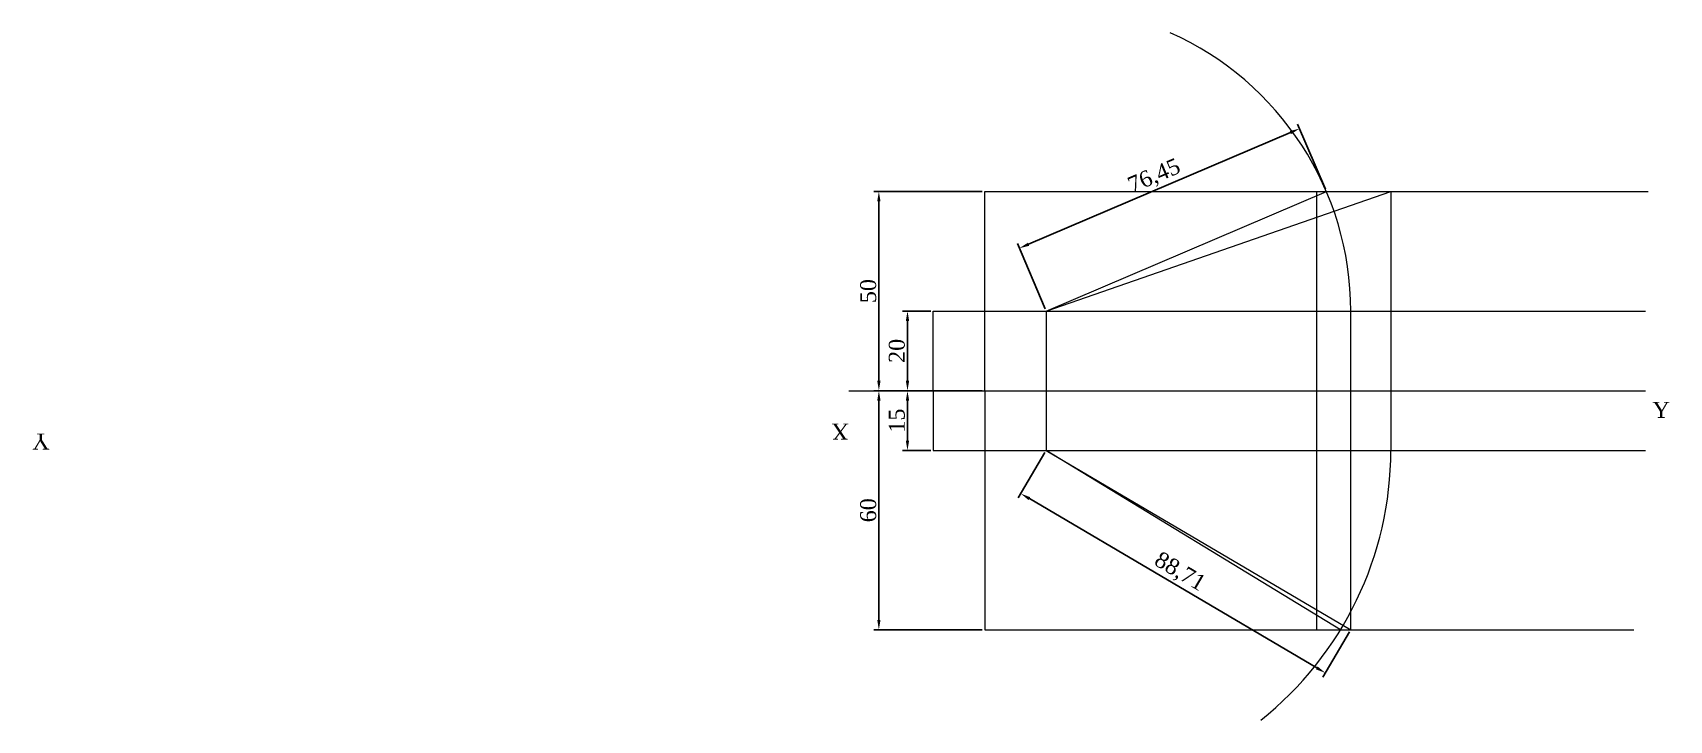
# Paper-space layout 'Layout8' of a CAD drawing. Header units: millimetres. Extents: x -168 to 243, y 15 to 187.
import ezdxf

# ---------------------------------------------------------------- set-up
doc = ezdxf.new("R2010")
doc.units = ezdxf.units.MM
doc.layers.add('Projection line', color=5, linetype='Continuous', lineweight=5)
doc.layers.add('X Y line', color=1, linetype='Continuous', lineweight=15)
doc.styles.get("Standard").update_dxf_attribs({"font": 'times.ttf', "height": 4})
doc.dimstyles.new('ISO-25', dxfattribs={"dimtxt": 4, "dimasz": 2.5, "dimexe": 1.25, "dimexo": 0.625, "dimtad": 1, "dimtoh": 1, "dimtxsty": 'Standard', "dimcen": 2.5, "dimadec": 0, "dimazin": 0, "dimtfac": 1, "dimtmove": 0, "dimatfit": 3, "dimfxl": 1, "dimarcsym": 0})

# ---------------------------------------------------------------- blocks, each defined once
blk = doc.blocks.new('*D48')
at = {"layer": 'Defpoints', "color": 0, "transparency": 16777216}
for p in [(51.58, 117.55), (58.04, 117.55), (58.04, 97.55)]:
    blk.add_point(p, dxfattribs=at)
at = {"layer": 'Projection line', "color": 0, "lineweight": -2, "transparency": 16777216}
for p, q in [((57.42, 117.55), (50.33, 117.55)), ((51.58, 100.05), (51.58, 115.05)), ((57.42, 97.55), (50.33, 97.55))]:
    blk.add_line(p, q, dxfattribs=at)
at = {"layer": 'Projection line', "color": 0, "transparency": 16777216}
for points in [[(51.17, 115.05), (52, 115.05), (51.58, 117.55)], [(51.17, 100.05), (52, 100.05), (51.58, 97.55)]]:
    blk.add_solid(points, dxfattribs=at)
at = {"layer": 'Projection line', "color": 0, "transparency": 16777216, "insert": (48.92, 107.55), "char_height": 4, "attachment_point": 5, "rotation": 90}
blk.add_mtext('20', dxfattribs=at)
blk = doc.blocks.new('*D49')
at = {"layer": 'Defpoints', "color": 0, "transparency": 16777216}
for p in [(58.04, 97.55), (51.58, 82.55), (58.04, 82.55)]:
    blk.add_point(p, dxfattribs=at)
at = {"layer": 'Projection line', "color": 0, "lineweight": -2, "transparency": 16777216}
for p, q in [((57.42, 97.55), (50.33, 97.55)), ((51.58, 95.05), (51.58, 85.05)), ((57.42, 82.55), (50.33, 82.55))]:
    blk.add_line(p, q, dxfattribs=at)
at = {"layer": 'Projection line', "color": 0, "transparency": 16777216}
for points in [[(51.17, 95.05), (52, 95.05), (51.58, 97.55)], [(51.17, 85.05), (52, 85.05), (51.58, 82.55)]]:
    blk.add_solid(points, dxfattribs=at)
at = {"layer": 'Projection line', "color": 0, "transparency": 16777216, "insert": (48.92, 90.05), "char_height": 4, "attachment_point": 5, "rotation": 90}
blk.add_mtext('15', dxfattribs=at)
blk = doc.blocks.new('*D50')
at = {"layer": 'Defpoints', "color": 0, "transparency": 16777216}
for p in [(44.4, 147.55), (70.96, 147.55), (70.96, 97.55)]:
    blk.add_point(p, dxfattribs=at)
at = {"layer": 'Projection line', "color": 0, "lineweight": -2, "transparency": 16777216}
for p, q in [((70.34, 147.55), (43.15, 147.55)), ((44.4, 100.05), (44.4, 145.05)), ((70.34, 97.55), (43.15, 97.55))]:
    blk.add_line(p, q, dxfattribs=at)
at = {"layer": 'Projection line', "color": 0, "transparency": 16777216}
for points in [[(43.99, 145.05), (44.82, 145.05), (44.4, 147.55)], [(43.99, 100.05), (44.82, 100.05), (44.4, 97.55)]]:
    blk.add_solid(points, dxfattribs=at)
at = {"layer": 'Projection line', "color": 0, "transparency": 16777216, "insert": (41.74, 122.55), "char_height": 4, "attachment_point": 5, "rotation": 90}
blk.add_mtext('50', dxfattribs=at)
blk = doc.blocks.new('*D51')
at = {"layer": 'Defpoints', "color": 0, "transparency": 16777216}
for p in [(70.96, 97.55), (44.4, 37.55), (70.96, 37.55)]:
    blk.add_point(p, dxfattribs=at)
at = {"layer": 'Projection line', "color": 0, "lineweight": -2, "transparency": 16777216}
for p, q in [((70.34, 97.55), (43.15, 97.55)), ((44.4, 95.05), (44.4, 40.05)), ((70.34, 37.55), (43.15, 37.55))]:
    blk.add_line(p, q, dxfattribs=at)
at = {"layer": 'Projection line', "color": 0, "transparency": 16777216}
for points in [[(43.99, 95.05), (44.82, 95.05), (44.4, 97.55)], [(43.99, 40.05), (44.82, 40.05), (44.4, 37.55)]]:
    blk.add_solid(points, dxfattribs=at)
at = {"layer": 'Projection line', "color": 0, "transparency": 16777216, "insert": (41.74, 67.55), "char_height": 4, "attachment_point": 5, "rotation": 90}
blk.add_mtext('60', dxfattribs=at)
blk = doc.blocks.new('*D52')
at = {"layer": 'Defpoints', "color": 0, "transparency": 16777216}
for p in [(149.99, 163.32), (156.72, 147.55), (86.4, 117.55)]:
    blk.add_point(p, dxfattribs=at)
at = {"layer": 'Projection line', "color": 0, "lineweight": -2, "transparency": 16777216}
for p, q in [((156.47, 148.13), (149.5, 164.47)), ((81.97, 134.3), (147.69, 162.34)), ((86.15, 118.13), (79.18, 134.47))]:
    blk.add_line(p, q, dxfattribs=at)
at = {"layer": 'Projection line', "color": 0, "transparency": 16777216}
for points in [[(147.53, 162.72), (147.86, 161.95), (149.99, 163.32)], [(81.81, 134.68), (82.14, 133.91), (79.67, 133.32)]]:
    blk.add_solid(points, dxfattribs=at)
at = {"layer": 'Projection line', "color": 0, "transparency": 16777216, "insert": (113.61, 151.18), "char_height": 4, "attachment_point": 5, "rotation": 23.1041}
blk.add_mtext('76,45', dxfattribs=at)
blk = doc.blocks.new('*D53')
at = {"layer": 'Defpoints', "color": 0, "transparency": 16777216}
for p in [(86.4, 82.55), (162.85, 37.55), (156.48, 26.73)]:
    blk.add_point(p, dxfattribs=at)
at = {"layer": 'Projection line', "color": 0, "lineweight": -2, "transparency": 16777216}
for p, q in [((86.08, 82.01), (79.39, 70.65)), ((82.18, 70.46), (154.32, 27.99)), ((162.53, 37.01), (155.84, 25.65))]:
    blk.add_line(p, q, dxfattribs=at)
at = {"layer": 'Projection line', "color": 0, "transparency": 16777216}
for points in [[(82.39, 70.82), (81.97, 70.1), (80.03, 71.73)], [(154.54, 28.35), (154.11, 27.63), (156.48, 26.73)]]:
    blk.add_solid(points, dxfattribs=at)
at = {"layer": 'Projection line', "color": 0, "transparency": 16777216, "insert": (119.83, 51.91), "char_height": 4, "attachment_point": 5, "rotation": 329.5188}
blk.add_mtext('88,71', dxfattribs=at)

psp = doc.layouts.new('Layout8')

# ---------------------------------------------------------------- linework, layer by layer
at = {"layer": 'Projection line'}
for p, q in [((70.965, 97.551), (70.965, 147.551)), ((70.965, 147.551), (237.508, 147.551)), ((86.399, 117.551), (156.719, 147.551)), ((86.399, 117.551), (172.901, 147.551)), ((154.237, 147.551), (154.237, 37.551)), ((172.901, 147.551), (172.901, 82.551)), ((58.043, 97.551), (58.043, 117.551)), ((58.043, 117.551), (236.791, 117.551)), ((86.399, 117.551), (86.399, 82.551)), ((162.851, 37.551), (162.851, 117.551)), ((58.043, 97.551), (58.043, 82.551)), ((70.965, 97.551), (70.965, 37.551)), ((58.043, 82.551), (236.791, 82.551)), ((160.275, 37.551), (86.399, 82.551)), ((86.399, 82.551), (162.851, 37.551)), ((70.965, 37.551), (233.919, 37.551))]:
    psp.add_line(p, q, dxfattribs=at)
for centre, radius, start, end in [((86.399, 117.551), 76.452, 0, 65.97554), ((86.399, 82.551), 86.502, 308.49785, 360)]:
    psp.add_arc(centre, radius, start, end, dxfattribs=at)
at = {"layer": 'X Y line'}
psp.add_line((36.867, 97.551), (236.867, 97.551), dxfattribs=at)

# ---------------------------------------------------------------- texts
at = {"layer": 'Projection line'}
psp.add_text('Y', height=4, dxfattribs=at).set_placement((238.585, 90.738))
for s, p in [('Y', (-163.775, 86.793)), ('X', (36.867, 89.303))]:
    psp.add_text(s, height=4, rotation=180, dxfattribs=at).set_placement(p)

# ---------------------------------------------------------------- dimensions: what is measured, and where the dimension line sits
for p1, p2, distance, picture, middle in [((86.399, 117.551), (156.719, 147.551), 17.14, '*D52', (113.61, 151.183)), ((86.399, 82.551), (162.851, 37.551), -12.562, '*D53', (119.834, 51.911))]:
    dim = psp.add_aligned_dim(p1=p1, p2=p2, distance=distance, dimstyle='ISO-25', dxfattribs=at)
    dim.commit()
    dim.dimension.update_dxf_attribs({"geometry": picture, "text_midpoint": middle})
for base, p1, p2, picture, middle in [((44.404, 147.551), (70.965, 97.551), (70.965, 147.551), '*D50', (41.744, 122.551)), ((51.583, 117.551), (58.043, 97.551), (58.043, 117.551), '*D48', (48.923, 107.551)), ((44.404, 37.551), (70.965, 97.551), (70.965, 37.551), '*D51', (41.744, 67.551)), ((51.583, 82.551), (58.043, 97.551), (58.043, 82.551), '*D49', (48.923, 90.051))]:
    dim = psp.add_linear_dim(base=base, p1=p1, p2=p2, angle=90, dimstyle='ISO-25', dxfattribs=at)
    dim.commit()
    dim.dimension.update_dxf_attribs({"geometry": picture, "text_midpoint": middle})

doc.saveas('drawing.dxf')
